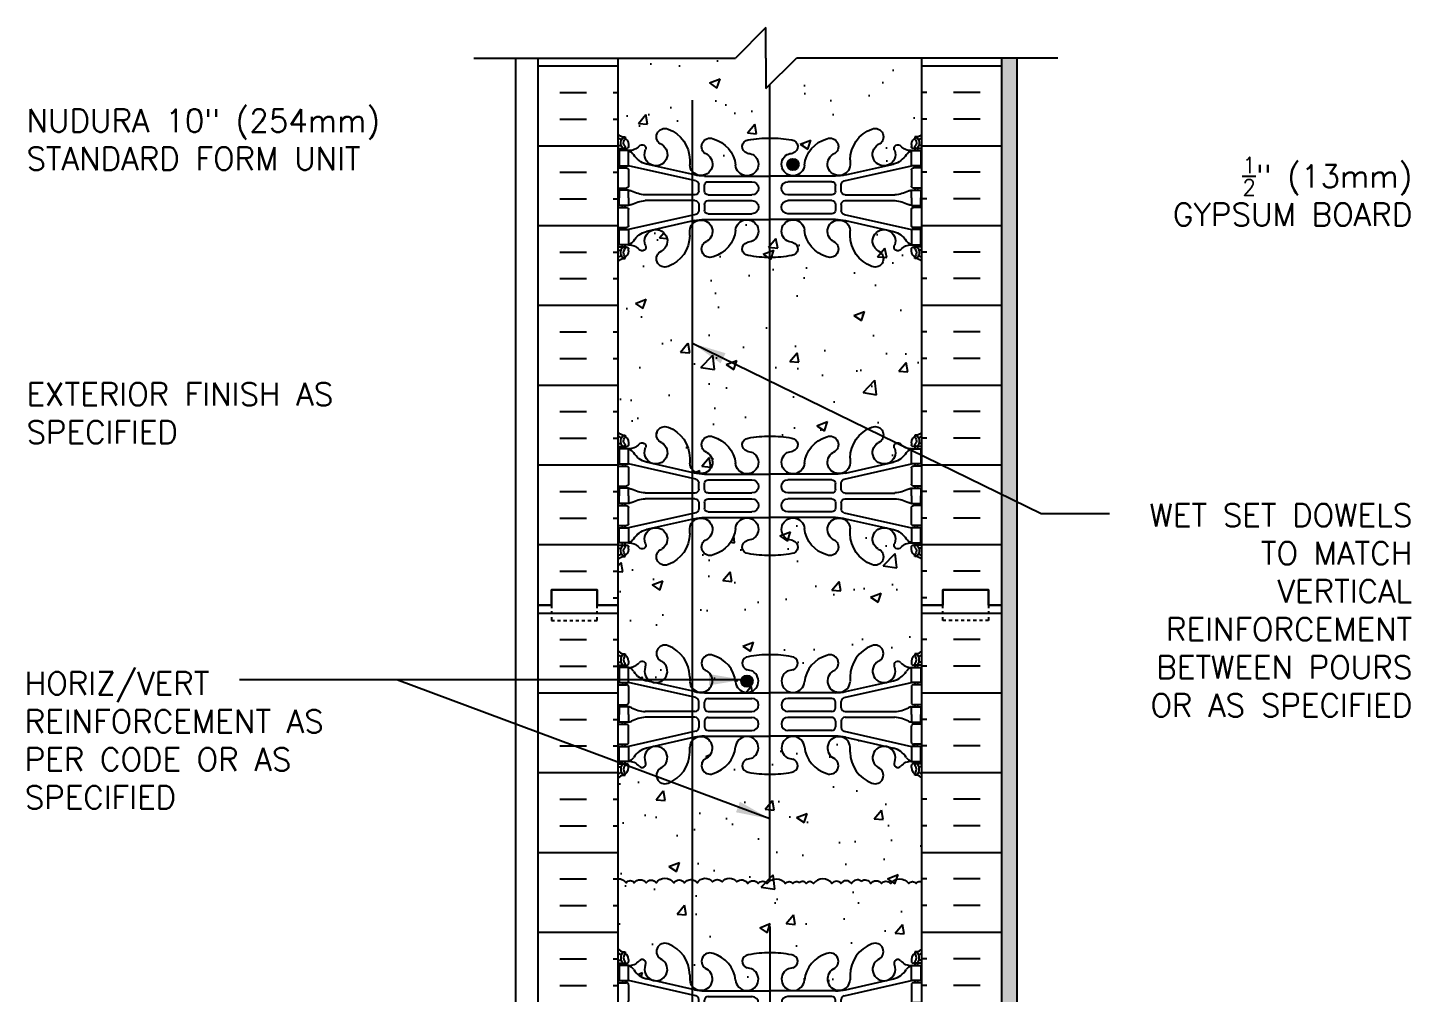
# Model space of a CAD drawing. Header units: inches. Extents: x 246.6 to 295.2, y 123.2 to 216.6.
# Drawn here: x 247.52 to 293.03, y 184.79 to 216.56 of the extents above; entities that cross this region are included whole.
import ezdxf

# ---------------------------------------------------------------- set-up
doc = ezdxf.new("R2010")
doc.units = ezdxf.units.IN
doc.header["$LTSCALE"] = 0.5
doc.header["$MEASUREMENT"] = 0
doc.linetypes.add('DASHED2', pattern=[0.375, 0.25, -0.125])
doc.linetypes.add('DASHEDX2', pattern=[1.5, 1, -0.5])
for name, color, linetype in [('CUT PLANE', 9, 'Continuous'), ('HATCH', 12, 'Continuous'), ('line25', 2, 'Continuous'), ('LINE3', 3, 'Continuous'), ('LINE50', 5, 'Continuous'), ('LINE9', 9, 'Continuous'), ('TEXT', 4, 'Continuous'), ('Web_Edge', 9, 'Continuous')]:
    doc.layers.add(name, color=color, linetype=linetype)
doc.styles.add('DIM', font='romans.shx', dxfattribs={"width": 0.7})
doc.styles.add('ROMANS', font='romans.shx', dxfattribs={"height": 1.125})
doc.dimstyles.new('ext_12', dxfattribs={"dimscale": 12, "dimtxt": 0.09375, "dimasz": 0.09375, "dimexe": 0.09375, "dimexo": 0.0625, "dimgap": 0.0625, "dimtad": 1, "dimdec": 1, "dimzin": 3, "dimdsep": 46, "dimlunit": 4, "dimtxsty": 'DIM', "dimcen": 0.09, "dimdle": 0.09375, "dimclrt": 4, "dimadec": 0, "dimazin": 0, "dimtfac": 1, "dimtdec": 1, "dimtmove": 2, "dimatfit": 3, "dimfxl": 0, "dimfrac": 2, "dimtolj": 1, "dimtzin": 0, "dimarcsym": 0})
pattern_1 = [(50, (0, 0), (3.5863, -0.31376), [0.375, -4.125]), (355, (0, 0), (-0.693757, 3.76096), [0.3, -3.3]), (100.4514, (0.299, -0.026), (2.892547, 3.447198), [0.3187, -3.50571]), (46.1842, (0, 1), (5.336205, -0.827595), [0.5625, -6.1875]), (96.6356, (0.4447, 0.931), (4.67331, 4.87059), [0.47805, -5.258565]), (351.1842, (0, 1), (4.67331, 4.87059), [0.45, -4.95]), (21, (0.5, 0.75), (2.984535, -2.013094), [0.375, -4.125]), (326, (0.5, 0.75), (1.216577, 3.62575), [0.3, -3.3]), (71.4514, (0.7487, 0.5822), (4.201113, 1.612652), [0.3187, -3.50571]), (37.5, (0, 0), (0.0607993, 1.6644693), [0, -3.26, 0, -3.35, 0, -3.3125]), (7.5, (0, 0), (1.315348, 1.972059), [0, -1.91, 0, -3.185, 0, -1.2625]), (327.5, (-1.115, 0), (2.669112, -0.1127744), [0, -1.25, 0, -3.9, 0, -5.175]), (317.5, (-1.615, 0), (2.915931, 0.500525), [0, -1.625, 0, -2.59, 0, -3.675])]

# ---------------------------------------------------------------- blocks, each defined once
blk = doc.blocks.new('10 web')
at = {"layer": 'Web_Edge'}
for p, q in [((-4.854, 6.903), (-4.764, 6.903)), ((-4.764, 6.903), (-4.764, 6.861)), ((4.854, 6.903), (4.764, 6.903)), ((4.764, 6.903), (4.764, 6.861)), ((-5, 6.624), (-4.922, 6.624)), ((-5, 6.524), (-4.717, 6.524)), ((-4.854, 6.524), (-4.854, 6.454)), ((-4.764, 6.524), (-4.764, 6.454)), ((-4.654, 6.654), (-4.654, 6.586)), ((-4.102, 6.458), (-4.09, 6.479)), ((4.102, 6.458), (4.09, 6.479)), ((4.654, 6.654), (4.654, 6.586)), ((5, 6.524), (4.716, 6.524)), ((4.764, 6.524), (4.764, 6.454)), ((4.854, 6.524), (4.854, 6.454)), ((5, 6.624), (4.922, 6.624)), ((-4.854, 5.954), (-4.854, 5.884)), ((-4.764, 5.954), (-4.764, 5.884)), ((-2.441, 5.457), (-4.659, 5.954)), ((-2.485, 5.655), (-4.066, 6.008)), ((-2.64, 6.147), (-2.641, 5.983)), ((2.441, 5.457), (4.659, 5.954)), ((2.485, 5.655), (4.066, 6.008)), ((2.64, 6.147), (2.641, 5.983)), ((4.764, 5.954), (4.764, 5.884)), ((4.854, 5.954), (4.854, 5.884)), ((-5, 5.884), (-4.717, 5.884)), ((-4.654, 5.821), (-4.654, 5.286)), ((-2.158, 5.619), (0, 5.619)), ((2.158, 5.619), (0, 5.619)), ((4.654, 5.821), (4.654, 5.286)), ((5, 5.884), (4.716, 5.884)), ((-5, 5.224), (-4.717, 5.224)), ((-4.854, 5.224), (-4.854, 5.154)), ((-4.764, 5.224), (-4.764, 5.154)), ((-2.344, 5.123), (-2.344, 5.335)), ((-2.156, 5.124), (-2.156, 5.308)), ((-2.031, 5.433), (-0.592, 5.433)), ((2.031, 5.433), (0.592, 5.433)), ((2.156, 5.124), (2.156, 5.308)), ((2.344, 5.123), (2.344, 5.335)), ((5, 5.224), (4.716, 5.224)), ((4.764, 5.224), (4.764, 5.154)), ((4.854, 5.224), (4.854, 5.154)), ((-5, 4.584), (-4.717, 4.584)), ((-4.854, 4.584), (-4.854, 4.654)), ((-4.764, 4.584), (-4.764, 4.654)), ((-2.469, 4.998), (-4.106, 4.998)), ((-2.469, 4.81), (-4.106, 4.81)), ((-2.344, 4.685), (-2.344, 4.472)), ((-2.156, 4.684), (-2.156, 4.5)), ((-2.031, 4.999), (-0.592, 4.999)), ((-2.031, 4.809), (-0.592, 4.809)), ((2.031, 4.999), (0.592, 4.999)), ((2.031, 4.809), (0.592, 4.809)), ((2.156, 4.684), (2.156, 4.5)), ((2.344, 4.685), (2.344, 4.472)), ((2.469, 4.998), (4.106, 4.998)), ((2.469, 4.81), (4.106, 4.81)), ((5, 4.584), (4.716, 4.584)), ((4.764, 4.584), (4.764, 4.654)), ((4.854, 4.584), (4.854, 4.654)), ((-2.441, 4.35), (-4.659, 3.854)), ((-4.654, 3.986), (-4.654, 4.521)), ((-2.485, 4.152), (-4.066, 3.799)), ((-2.158, 4.188), (0, 4.188)), ((-2.031, 4.375), (-0.592, 4.375)), ((2.158, 4.188), (0, 4.188)), ((2.031, 4.375), (0.592, 4.375)), ((2.441, 4.35), (4.659, 3.854)), ((2.485, 4.152), (4.066, 3.799)), ((4.654, 3.986), (4.654, 4.521)), ((-5, 3.924), (-4.717, 3.924)), ((-4.854, 3.854), (-4.854, 3.924)), ((-4.764, 3.854), (-4.764, 3.924)), ((-2.64, 3.66), (-2.641, 3.825)), ((2.64, 3.66), (2.641, 3.825)), ((5, 3.924), (4.716, 3.924)), ((4.764, 3.854), (4.764, 3.924)), ((4.854, 3.854), (4.854, 3.924)), ((-5, 3.284), (-4.717, 3.284)), ((-4.854, 3.284), (-4.854, 3.354)), ((-4.764, 3.284), (-4.764, 3.354)), ((-4.654, 3.154), (-4.654, 3.221)), ((-4.102, 3.35), (-4.09, 3.328)), ((4.102, 3.35), (4.09, 3.328)), ((4.654, 3.154), (4.654, 3.221)), ((5, 3.284), (4.716, 3.284)), ((4.764, 3.284), (4.764, 3.354)), ((4.854, 3.284), (4.854, 3.354)), ((-5, 3.184), (-4.922, 3.184)), ((-4.854, 2.905), (-4.764, 2.905)), ((-4.764, 2.905), (-4.764, 2.947)), ((4.764, 2.905), (4.764, 2.947)), ((4.854, 2.905), (4.764, 2.905)), ((5, 3.184), (4.922, 3.184)), ((-5, -3.184), (-4.922, -3.184)), ((-4.854, -2.905), (-4.764, -2.905)), ((-4.764, -2.905), (-4.764, -2.947)), ((-4.654, -3.154), (-4.654, -3.221)), ((4.654, -3.154), (4.654, -3.221)), ((4.854, -2.905), (4.764, -2.905)), ((4.764, -2.905), (4.764, -2.947)), ((5, -3.184), (4.922, -3.184)), ((-5, -3.284), (-4.717, -3.284)), ((-4.854, -3.284), (-4.854, -3.354)), ((-4.764, -3.284), (-4.764, -3.354)), ((-4.102, -3.35), (-4.09, -3.328)), ((4.102, -3.35), (4.09, -3.328)), ((5, -3.284), (4.716, -3.284)), ((4.764, -3.284), (4.764, -3.354)), ((4.854, -3.284), (4.854, -3.354)), ((-5, -3.924), (-4.717, -3.924)), ((-4.854, -3.854), (-4.854, -3.924)), ((-4.764, -3.854), (-4.764, -3.924)), ((-2.441, -4.35), (-4.659, -3.854)), ((-4.654, -3.986), (-4.654, -4.521)), ((-2.485, -4.152), (-4.066, -3.799)), ((-2.64, -3.66), (-2.641, -3.825)), ((2.441, -4.35), (4.659, -3.854)), ((2.485, -4.152), (4.066, -3.799)), ((2.64, -3.66), (2.641, -3.825)), ((4.654, -3.986), (4.654, -4.521)), ((5, -3.924), (4.716, -3.924)), ((4.764, -3.854), (4.764, -3.924)), ((4.854, -3.854), (4.854, -3.924)), ((-2.344, -4.685), (-2.344, -4.472)), ((-2.158, -4.188), (0, -4.188)), ((-2.156, -4.684), (-2.156, -4.5)), ((-2.031, -4.375), (-0.592, -4.375)), ((2.158, -4.188), (0, -4.188)), ((2.031, -4.375), (0.592, -4.375)), ((2.156, -4.684), (2.156, -4.5)), ((2.344, -4.685), (2.344, -4.472)), ((-5, -4.584), (-4.717, -4.584)), ((-4.854, -4.584), (-4.854, -4.654)), ((-4.764, -4.584), (-4.764, -4.654)), ((-2.469, -4.81), (-4.106, -4.81)), ((-2.469, -4.998), (-4.106, -4.998)), ((-2.031, -4.809), (-0.592, -4.809)), ((-2.031, -4.999), (-0.592, -4.999)), ((2.031, -4.809), (0.592, -4.809)), ((2.031, -4.999), (0.592, -4.999)), ((2.469, -4.81), (4.106, -4.81)), ((2.469, -4.998), (4.106, -4.998)), ((5, -4.584), (4.716, -4.584)), ((4.764, -4.584), (4.764, -4.654)), ((4.854, -4.584), (4.854, -4.654)), ((-5, -5.224), (-4.717, -5.224)), ((-4.854, -5.224), (-4.854, -5.154)), ((-4.764, -5.224), (-4.764, -5.154)), ((-2.441, -5.457), (-4.659, -5.954)), ((-4.654, -5.821), (-4.654, -5.286)), ((-2.344, -5.123), (-2.344, -5.335)), ((-2.156, -5.124), (-2.156, -5.308)), ((-2.031, -5.433), (-0.592, -5.433)), ((2.031, -5.433), (0.592, -5.433)), ((2.156, -5.124), (2.156, -5.308)), ((2.344, -5.123), (2.344, -5.335)), ((2.441, -5.457), (4.659, -5.954)), ((4.654, -5.821), (4.654, -5.286)), ((5, -5.224), (4.716, -5.224)), ((4.764, -5.224), (4.764, -5.154)), ((4.854, -5.224), (4.854, -5.154)), ((-5, -5.884), (-4.717, -5.884)), ((-4.854, -5.954), (-4.854, -5.884)), ((-4.764, -5.954), (-4.764, -5.884)), ((-2.485, -5.655), (-4.066, -6.008)), ((-2.158, -5.619), (0, -5.619)), ((2.158, -5.619), (0, -5.619)), ((2.485, -5.655), (4.066, -6.008)), ((5, -5.884), (4.716, -5.884)), ((4.764, -5.954), (4.764, -5.884)), ((4.854, -5.954), (4.854, -5.884)), ((-2.64, -6.147), (-2.641, -5.983)), ((2.64, -6.147), (2.641, -5.983)), ((-5, -6.524), (-4.717, -6.524)), ((-5, -6.624), (-4.922, -6.624)), ((-4.854, -6.524), (-4.854, -6.454)), ((-4.764, -6.524), (-4.764, -6.454)), ((-4.654, -6.654), (-4.654, -6.586)), ((-4.102, -6.458), (-4.09, -6.479)), ((4.102, -6.458), (4.09, -6.479)), ((4.654, -6.654), (4.654, -6.586)), ((5, -6.524), (4.716, -6.524)), ((4.764, -6.524), (4.764, -6.454)), ((4.854, -6.524), (4.854, -6.454)), ((5, -6.624), (4.922, -6.624)), ((-4.854, -6.903), (-4.764, -6.903)), ((-4.764, -6.903), (-4.764, -6.861)), ((4.764, -6.903), (4.764, -6.861)), ((4.854, -6.903), (4.764, -6.903))]:
    blk.add_line(p, q, dxfattribs=at)
for points in [[(-4.959, 5.954), (-4.659, 5.954), (-4.659, 6.454), (-4.959, 6.454)], [(4.959, 5.954), (4.659, 5.954), (4.659, 6.454), (4.959, 6.454)], [(-4.959, 3.854), (-4.659, 3.854), (-4.659, 3.354), (-4.959, 3.354)], [(4.959, 3.854), (4.659, 3.854), (4.659, 3.354), (4.959, 3.354)], [(-4.959, -3.854), (-4.659, -3.854), (-4.659, -3.354), (-4.959, -3.354)], [(4.959, -3.854), (4.659, -3.854), (4.659, -3.354), (4.959, -3.354)], [(-4.959, -5.954), (-4.659, -5.954), (-4.659, -6.454), (-4.959, -6.454)], [(4.959, -5.954), (4.659, -5.954), (4.659, -6.454), (4.959, -6.454)]]:
    blk.add_lwpolyline(points, close=True, dxfattribs=at)
for points in [[(-4.659, 4.904), (-4.659, 5.154), (-4.959, 5.154), (-4.959, 4.904)], [(4.659, 4.904), (4.659, 5.154), (4.959, 5.154), (4.959, 4.904)], [(-4.659, 4.904), (-4.659, 4.654), (-4.959, 4.654), (-4.959, 4.904)], [(4.659, 4.904), (4.659, 4.654), (4.959, 4.654), (4.959, 4.904)], [(-4.659, -4.904), (-4.659, -4.654), (-4.959, -4.654), (-4.959, -4.904)], [(-4.659, -4.904), (-4.659, -5.154), (-4.959, -5.154), (-4.959, -4.904)], [(4.659, -4.904), (4.659, -4.654), (4.959, -4.654), (4.959, -4.904)], [(4.659, -4.904), (4.659, -5.154), (4.959, -5.154), (4.959, -4.904)]]:
    blk.add_lwpolyline(points, dxfattribs=at)
for centre, radius, start, end in [((-4.654, 7.361), 0.5, 226.2122, 250.5288), ((-4.654, 7.361), 0.6, 234.7832, 245.0748), ((-4.66, 6.708), 0.25, 140.1145, 222.4609), ((-4.818, 6.839), 0.045, 321.448, 139.1879), ((-4.904, 6.654), 0.25, 0, 70.5288), ((-3.456, 6.908), 0.277, 67.32, 247.32), ((-3.732, 6.141), 1.092, 0.3332, 69.4825), ((-1.973, 6.591), 0.277, 67.32, 247.32), ((-2.157, 5.854), 1.034, 6.6669, 73.6635), ((-0.017, 3.092), 3.777, 89.7394, 100.6275), ((0.017, 3.092), 3.777, 79.3725, 90.2606), ((2.157, 5.854), 1.034, 106.3365, 173.3331), ((1.973, 6.591), 0.277, 292.68, 112.68), ((3.732, 6.141), 1.092, 110.5175, 179.6668), ((3.456, 6.908), 0.277, 292.68, 112.68), ((4.904, 6.654), 0.25, 109.4712, 180), ((4.818, 6.839), 0.045, 40.8121, 218.552), ((4.654, 7.361), 0.5, 289.4712, 313.7891), ((4.66, 6.708), 0.25, 317.5391, 39.8855), ((4.654, 7.361), 0.6, 294.9252, 305.2168), ((-4.922, 6.643), 0.0196, 269.4032, 15.4901), ((-4.916, 6.798), 0.021, 343.464, 63.9957), ((-4.812, 6.57), 0.045, 222.4609, 42.4609), ((-4.66, 6.708), 0.16, 140.0001, 222.4609), ((-4.717, 6.586), 0.0625, 270, 0), ((-4.634, 6.894), 0.441, 266.7976, 318.9873), ((-4.781, 6.111), 0.364, 34.9775, 70.3387), ((-4.207, 6.523), 0.125, 339.6243, 138.9873), ((-3.75, 6.327), 0.375, 159.6243, 60.0685), ((-0.694, 6.586), 0.22, 95.1835, 255.7396), ((-0.863, 5.546), 0.834, 69.3729, 82.1063), ((0.863, 5.546), 0.834, 97.8937, 110.6271), ((0.694, 6.586), 0.22, 284.2604, 84.8165), ((3.75, 6.327), 0.375, 119.9315, 20.3757), ((4.207, 6.523), 0.125, 41.0127, 200.3757), ((4.634, 6.894), 0.441, 221.0127, 273.2024), ((4.781, 6.111), 0.364, 109.6613, 145.0225), ((4.716, 6.586), 0.0625, 180, 270), ((4.812, 6.57), 0.045, 137.5391, 317.5391), ((4.66, 6.708), 0.16, 317.5391, 39.9999), ((4.916, 6.798), 0.021, 116.0043, 196.536), ((4.922, 6.643), 0.0196, 164.5099, 270.5968), ((-3.858, 6.722), 0.743, 212.7919, 253.8107), ((-2.267, 6.01), 0.375, 184.2448, 60.0685), ((-0.756, 6.002), 0.375, 184.2448, 60.0685), ((0.756, 6.002), 0.375, 119.9315, 355.7552), ((2.267, 6.01), 0.375, 119.9315, 355.7552), ((3.858, 6.722), 0.743, 286.1893, 327.2081), ((-4.717, 5.821), 0.0625, 0, 90), ((-2.158, 7.119), 1.5, 257.4135, 270), ((2.158, 7.119), 1.5, 270, 282.5865), ((4.716, 5.821), 0.0625, 90, 180), ((-4.717, 5.286), 0.0625, 270, 0), ((-4.663, 4.935), 0.219, 60.4937, 88.92), ((-4.018, 6.165), 1.17, 242.6365, 265.6505), ((-2.469, 5.123), 0.125, 270, 0), ((-2.469, 5.335), 0.125, 0, 77.3767), ((-2.031, 5.308), 0.125, 90, 180), ((-2.031, 5.124), 0.125, 180, 270), ((-0.592, 5.216), 0.217, 270, 90), ((0.592, 5.216), 0.217, 90, 270), ((2.031, 5.308), 0.125, 0, 90), ((2.031, 5.124), 0.125, 270, 360), ((2.469, 5.335), 0.125, 102.6233, 180), ((2.469, 5.123), 0.125, 180, 270), ((4.018, 6.165), 1.17, 274.3495, 297.3635), ((4.663, 4.935), 0.219, 91.08, 119.5063), ((4.716, 5.286), 0.0625, 180, 270), ((-4.717, 4.521), 0.0625, 0, 90), ((-4.663, 4.873), 0.219, 271.08, 299.5063), ((-4.018, 3.643), 1.17, 94.3495, 117.3635), ((-2.469, 4.685), 0.125, 0, 90), ((-2.031, 4.684), 0.125, 90, 180), ((-0.592, 4.592), 0.217, 270, 90), ((0.592, 4.592), 0.217, 90, 270), ((2.031, 4.684), 0.125, 0, 90), ((2.469, 4.685), 0.125, 90, 180), ((4.018, 3.643), 1.17, 62.6365, 85.6505), ((4.663, 4.873), 0.219, 240.4937, 268.92), ((4.716, 4.521), 0.0625, 90, 180), ((-2.267, 3.797), 0.375, 299.9315, 175.7552), ((-2.158, 2.688), 1.5, 90, 102.5865), ((-2.469, 4.472), 0.125, 282.6233, 0), ((-2.031, 4.5), 0.125, 180, 270), ((-0.756, 3.806), 0.375, 299.9315, 175.7552), ((0.756, 3.806), 0.375, 4.2448, 240.0685), ((2.267, 3.797), 0.375, 4.2448, 240.0685), ((2.031, 4.5), 0.125, 270, 0), ((2.158, 2.688), 1.5, 77.4135, 90), ((2.469, 4.472), 0.125, 180, 257.3767), ((-4.717, 3.986), 0.0625, 270, 0), ((-3.858, 3.085), 0.743, 106.1893, 147.2081), ((-3.75, 3.48), 0.375, 299.9315, 200.3757), ((-3.732, 3.667), 1.092, 290.5175, 359.6668), ((-2.157, 3.954), 1.034, 286.3365, 353.3331), ((2.157, 3.954), 1.034, 186.6669, 253.6635), ((3.732, 3.667), 1.092, 180.3332, 249.4825), ((3.75, 3.48), 0.375, 339.6243, 240.0685), ((3.858, 3.085), 0.743, 32.7919, 73.8107), ((4.716, 3.986), 0.0625, 180, 270), ((-4.66, 3.099), 0.25, 137.5391, 219.8855), ((-4.812, 3.238), 0.045, 317.5391, 137.5391), ((-4.66, 3.099), 0.16, 137.5391, 219.9999), ((-4.717, 3.221), 0.0625, 360, 90), ((-4.781, 3.696), 0.364, 289.6613, 325.0225), ((-4.634, 2.913), 0.441, 41.0127, 93.2024), ((-4.207, 3.285), 0.125, 221.0127, 20.3757), ((-1.973, 3.217), 0.277, 112.68, 292.68), ((-0.694, 3.222), 0.22, 104.2604, 264.8165), ((-0.863, 4.262), 0.834, 277.8937, 290.6271), ((0.863, 4.262), 0.834, 249.3729, 262.1063), ((0.694, 3.222), 0.22, 275.1835, 75.7396), ((1.973, 3.217), 0.277, 247.32, 67.32), ((4.207, 3.285), 0.125, 159.6243, 318.9873), ((4.634, 2.913), 0.441, 86.7976, 138.9873), ((4.781, 3.696), 0.364, 214.9775, 250.3387), ((4.716, 3.221), 0.0625, 90, 180), ((4.812, 3.238), 0.045, 42.4609, 222.4609), ((4.66, 3.099), 0.16, 320.0001, 42.4609), ((4.66, 3.099), 0.25, 320.1145, 42.4609), ((-4.654, 2.447), 0.6, 114.9252, 125.2158), ((-4.654, 2.447), 0.5, 109.4712, 133.7878), ((-4.922, 3.164), 0.0196, 344.5099, 90.5968), ((-4.916, 3.01), 0.021, 296.0043, 16.536), ((-4.818, 2.968), 0.045, 220.8121, 38.552), ((-4.904, 3.154), 0.25, 289.4712, 360), ((-3.456, 2.9), 0.277, 112.68, 292.68), ((-0.017, 6.716), 3.777, 259.3725, 270.2606), ((0.017, 6.716), 3.777, 269.7394, 280.6275), ((3.456, 2.9), 0.277, 247.32, 67.32), ((4.904, 3.154), 0.25, 180, 250.5288), ((4.818, 2.968), 0.045, 141.448, 319.1879), ((4.654, 2.447), 0.5, 46.2109, 70.5288), ((4.916, 3.01), 0.021, 163.464, 243.9957), ((4.922, 3.164), 0.0196, 89.4032, 195.4901), ((4.654, 2.447), 0.6, 54.7832, 65.0748), ((-3.456, -2.9), 0.277, 67.32, 247.32), ((-3.732, -3.667), 1.092, 0.3332, 69.4825), ((3.732, -3.667), 1.092, 110.5175, 179.6668), ((3.456, -2.9), 0.277, 292.68, 112.68), ((-4.654, -2.447), 0.5, 226.2122, 250.5288), ((-4.654, -2.447), 0.6, 234.7842, 245.0748), ((-4.922, -3.164), 0.0196, 269.4032, 15.4901), ((-4.66, -3.099), 0.25, 140.1145, 222.4609), ((-4.916, -3.01), 0.021, 343.464, 63.9957), ((-4.818, -2.968), 0.045, 321.448, 139.1879), ((-4.904, -3.154), 0.25, 0, 70.5288), ((-4.66, -3.099), 0.16, 140.0001, 222.4609), ((-4.207, -3.285), 0.125, 339.6243, 138.9873), ((-3.75, -3.48), 0.375, 159.6243, 60.0685), ((-1.973, -3.217), 0.277, 67.32, 247.32), ((-2.157, -3.954), 1.034, 6.6669, 73.6635), ((-0.694, -3.222), 0.22, 95.1835, 255.7396), ((-0.017, -6.716), 3.777, 89.7394, 100.6275), ((0.017, -6.716), 3.777, 79.3725, 90.2606), ((0.694, -3.222), 0.22, 284.2604, 84.8165), ((2.157, -3.954), 1.034, 106.3365, 173.3331), ((1.973, -3.217), 0.277, 292.68, 112.68), ((3.75, -3.48), 0.375, 119.9315, 20.3757), ((4.207, -3.285), 0.125, 41.0127, 200.3757), ((4.904, -3.154), 0.25, 109.4712, 180), ((4.818, -2.968), 0.045, 40.8121, 218.552), ((4.66, -3.099), 0.16, 317.5391, 39.9999), ((4.654, -2.447), 0.5, 289.4712, 313.7891), ((4.66, -3.099), 0.25, 317.5391, 39.8855), ((4.916, -3.01), 0.021, 116.0043, 196.536), ((4.922, -3.164), 0.0196, 164.5099, 270.5968), ((4.654, -2.447), 0.6, 294.9252, 305.2168), ((-4.812, -3.238), 0.045, 222.4609, 42.4609), ((-4.717, -3.221), 0.0625, 270, 0), ((-4.634, -2.913), 0.441, 266.7976, 318.9873), ((-4.781, -3.696), 0.364, 34.9775, 70.3387), ((-3.858, -3.085), 0.743, 212.7919, 253.8107), ((-2.267, -3.797), 0.375, 184.2448, 60.0685), ((-0.756, -3.806), 0.375, 184.2448, 60.0685), ((-0.863, -4.262), 0.834, 69.3729, 82.1063), ((0.756, -3.806), 0.375, 119.9315, 355.7552), ((0.863, -4.262), 0.834, 97.8937, 110.6271), ((2.267, -3.797), 0.375, 119.9315, 355.7552), ((3.858, -3.085), 0.743, 286.1893, 327.2081), ((4.634, -2.913), 0.441, 221.0127, 273.2024), ((4.781, -3.696), 0.364, 109.6613, 145.0225), ((4.716, -3.221), 0.0625, 180, 270), ((4.812, -3.238), 0.045, 137.5391, 317.5391), ((-4.717, -3.986), 0.0625, 0, 90), ((4.716, -3.986), 0.0625, 90, 180), ((-4.717, -4.521), 0.0625, 270, 0), ((-2.158, -2.688), 1.5, 257.4135, 270), ((-2.469, -4.472), 0.125, 0, 77.3767), ((-2.031, -4.5), 0.125, 90, 180), ((-0.592, -4.592), 0.217, 270, 90), ((0.592, -4.592), 0.217, 90, 270), ((2.031, -4.5), 0.125, 0, 90), ((2.158, -2.688), 1.5, 270, 282.5865), ((2.469, -4.472), 0.125, 102.6233, 180), ((4.716, -4.521), 0.0625, 180, 270), ((-4.663, -4.873), 0.219, 60.4937, 88.92), ((-4.018, -3.643), 1.17, 242.6365, 265.6505), ((-4.018, -6.165), 1.17, 94.3495, 117.3635), ((-2.469, -4.685), 0.125, 270, 0), ((-2.469, -5.123), 0.125, 0, 90), ((-2.031, -4.684), 0.125, 180, 270), ((-2.031, -5.124), 0.125, 90, 180), ((-0.592, -5.216), 0.217, 270, 90), ((0.592, -5.216), 0.217, 90, 270), ((2.031, -4.684), 0.125, 270, 360), ((2.031, -5.124), 0.125, 0, 90), ((2.469, -4.685), 0.125, 180, 270), ((2.469, -5.123), 0.125, 90, 180), ((4.018, -3.643), 1.17, 274.3495, 297.3635), ((4.018, -6.165), 1.17, 62.6365, 85.6505), ((4.663, -4.873), 0.219, 91.08, 119.5063), ((-4.717, -5.286), 0.0625, 0, 90), ((-4.663, -4.935), 0.219, 271.08, 299.5063), ((-2.469, -5.335), 0.125, 282.6233, 0), ((-2.031, -5.308), 0.125, 180, 270), ((2.031, -5.308), 0.125, 270, 0), ((2.469, -5.335), 0.125, 180, 257.3767), ((4.663, -4.935), 0.219, 240.4937, 268.92), ((4.716, -5.286), 0.0625, 90, 180), ((-4.717, -5.821), 0.0625, 270, 0), ((-2.267, -6.01), 0.375, 299.9315, 175.7552), ((-2.158, -7.119), 1.5, 90, 102.5865), ((-0.756, -6.002), 0.375, 299.9315, 175.7552), ((0.756, -6.002), 0.375, 4.2448, 240.0685), ((2.267, -6.01), 0.375, 4.2448, 240.0685), ((2.158, -7.119), 1.5, 77.4135, 90), ((4.716, -5.821), 0.0625, 180, 270), ((-4.781, -6.111), 0.364, 289.6613, 325.0225), ((-3.858, -6.722), 0.743, 106.1893, 147.2081), ((-3.75, -6.327), 0.375, 299.9315, 200.3757), ((-3.732, -6.141), 1.092, 290.5175, 359.6668), ((-1.973, -6.591), 0.277, 112.68, 292.68), ((-2.157, -5.854), 1.034, 286.3365, 353.3331), ((-0.863, -5.546), 0.834, 277.8937, 290.6271), ((0.863, -5.546), 0.834, 249.3729, 262.1063), ((2.157, -5.854), 1.034, 186.6669, 253.6635), ((1.973, -6.591), 0.277, 247.32, 67.32), ((3.732, -6.141), 1.092, 180.3332, 249.4825), ((3.75, -6.327), 0.375, 339.6243, 240.0685), ((3.858, -6.722), 0.743, 32.7919, 73.8107), ((4.781, -6.111), 0.364, 214.9775, 250.3387), ((-4.654, -7.361), 0.6, 114.9252, 125.2168), ((-4.922, -6.643), 0.0196, 344.5099, 90.5968), ((-4.66, -6.708), 0.25, 137.5391, 219.8855), ((-4.916, -6.798), 0.021, 296.0043, 16.536), ((-4.818, -6.839), 0.045, 220.8121, 38.552), ((-4.812, -6.57), 0.045, 317.5391, 137.5391), ((-4.904, -6.654), 0.25, 289.4712, 360), ((-4.66, -6.708), 0.16, 137.5391, 219.9999), ((-4.717, -6.586), 0.0625, 360, 90), ((-4.634, -6.894), 0.441, 41.0127, 93.2024), ((-4.207, -6.523), 0.125, 221.0127, 20.3757), ((-3.456, -6.908), 0.277, 112.68, 292.68), ((-0.694, -6.586), 0.22, 104.2604, 264.8165), ((-0.017, -3.092), 3.777, 259.3725, 270.2606), ((0.017, -3.092), 3.777, 269.7394, 280.6275), ((0.694, -6.586), 0.22, 275.1835, 75.7396), ((3.456, -6.908), 0.277, 247.32, 67.32), ((4.207, -6.523), 0.125, 159.6243, 318.9873), ((4.634, -6.894), 0.441, 86.7976, 138.9873), ((4.716, -6.586), 0.0625, 90, 180), ((4.904, -6.654), 0.25, 180, 250.5288), ((4.812, -6.57), 0.045, 42.4609, 222.4609), ((4.818, -6.839), 0.045, 141.448, 319.1879), ((4.66, -6.708), 0.16, 320.0001, 42.4609), ((4.66, -6.708), 0.25, 320.1145, 42.4609), ((4.916, -6.798), 0.021, 163.464, 243.9957), ((4.922, -6.643), 0.0196, 89.4032, 195.4901), ((4.654, -7.361), 0.6, 54.7832, 65.0748), ((-4.654, -7.361), 0.5, 109.4712, 133.7878), ((4.654, -7.361), 0.5, 46.2109, 70.5288)]:
    blk.add_arc(centre, radius, start, end, dxfattribs=at)
for points in [[(-2.156, 5.129), (-2.156, 5.303)], [(2.156, 5.129), (2.156, 5.303)], [(-2.156, 4.679), (-2.156, 4.505)], [(2.156, 4.679), (2.156, 4.505)], [(-2.156, -4.679), (-2.156, -4.505)], [(2.156, -4.679), (2.156, -4.505)], [(-2.156, -5.129), (-2.156, -5.303)], [(2.156, -5.129), (2.156, -5.303)]]:
    blk.add_open_spline(points, degree=1, dxfattribs=at)

msp = doc.modelspace()

# ---------------------------------------------------------------- hatches: boundary and pattern name
at = {"layer": 'HATCH'}
h = msp.add_hatch(dxfattribs=at)
h.set_pattern_fill('AR-CONC', color=256, scale=0.5, style=0)
h.set_pattern_definition(pattern_1)
h.paths.add_polyline_path([(271.555, 216.308), (270.803, 215.556), (266.936, 215.556), (266.936, 213.056, 0.08841), (267.082, 212.958), (267.172, 212.958), (267.172, 212.917, -0.249069), (267.282, 212.709), (267.282, 212.642, -0.414214), (267.22, 212.579), (267.172, 212.579), (267.172, 212.509), (267.277, 212.509, -0.155529), (267.453, 212.375, 0.180914), (267.871, 212.064), (269.451, 211.711, 0.054974), (269.778, 211.675), (271.555, 211.675), (271.555, 212.052, -0.95707), (270.806, 212.03, 0.30095), (270.07, 212.902, 0.997129), (269.855, 212.392, 1798.123577), (269.854, 212.392, 0.001994), (269.856, 212.391, -1.661382), (269.295, 212.038), (269.296, 212.203, 0.311223), (268.587, 213.219, 0.999644), (268.373, 212.708, -0.999644), (268.587, 213.219, -0.311223), (269.296, 212.203), (269.295, 212.038, 1.661382), (269.856, 212.391, -1), (270.07, 212.902, -0.30095), (270.806, 212.03, 0.95707), (271.555, 212.052), (271.555, 212.063, 0.264616), (271.367, 212.382, 0.055617), (271.188, 212.428, -0.843243), (271.222, 212.86, -0.02226), (271.555, 212.908)])
h = msp.add_hatch(dxfattribs=at)
h.set_pattern_fill('AR-CONC', color=256, scale=0.5, style=0)
h.set_pattern_definition(pattern_1)
h.paths.add_polyline_path([(276.936, 215.556), (272.803, 215.556), (271.803, 214.556), (271.803, 215.556), (271.803, 216.556), (271.555, 216.308), (271.555, 212.908, -0.025258), (271.936, 212.925, -0.047544), (272.65, 212.86, -0.843243), (272.684, 212.428, 0.055617), (272.505, 212.382, 1.661382), (273.066, 212.03, -0.30095), (273.802, 212.902, -1), (274.016, 212.391, 1.661382), (274.577, 212.038), (274.576, 212.203, -0.311223), (275.285, 213.219, -1), (275.499, 212.708, 2.155404), (276.038, 212.514), (276.026, 212.535, -0.8344), (276.237, 212.661, -0.000004), (276.237, 212.661, 0.23174), (276.595, 212.509), (276.7, 212.509), (276.7, 212.579), (276.653, 212.579, -0.414214), (276.59, 212.642), (276.59, 212.709, -0.249069), (276.7, 212.917), (276.7, 212.958), (276.79, 212.958, 0.088416), (276.936, 213.056)])
h = msp.add_hatch(dxfattribs=at)
h.set_pattern_fill('INSUL', color=256, scale=7, style=0)
h.set_pattern_definition([(0, (-2659.2254, -199.4539), (0, 2.625), []), (0, (-2659.2254, -198.5789), (0, 2.625), [0.875, -0.875]), (0, (-2659.2254, -197.7039), (0, 2.625), [0.875, -0.875])])
h.paths.add_polyline_path([(264.311, 197.556), (264.749, 197.556), (264.749, 198.056), (266.249, 198.056), (266.249, 197.556), (266.936, 197.556), (266.936, 215.556), (266.249, 215.556), (266.249, 216.056), (264.749, 216.056), (264.749, 215.556), (264.311, 215.556)])
h = msp.add_hatch(dxfattribs=at)
h.set_pattern_fill('INSUL', color=256, scale=7, style=0)
h.set_pattern_definition([(180, (3203.0977, -199.4539), (0, 2.625), []), (180, (3203.0977, -198.5789), (0, 2.625), [0.875, -0.875]), (180, (3203.0977, -197.7039), (0, 2.625), [0.875, -0.875])])
h.paths.add_polyline_path([(279.561, 197.556), (279.124, 197.556), (279.124, 198.056), (277.624, 198.056), (277.624, 197.556), (276.936, 197.556), (276.936, 215.556), (277.624, 215.556), (277.624, 216.056), (279.124, 216.056), (279.124, 215.556), (279.561, 215.556)])
h = msp.add_hatch(dxfattribs=at)
h.set_pattern_fill('AR-SAND', color=256, scale=0.25, style=0)
h.set_pattern_definition([(37.5, (304.52053, 141.6733), (-0.0157483, 0.481706), [0, -0.38, 0, -0.425, 0, -0.40625]), (7.5, (304.52053, 141.6733), (0.442444, 0.7055365), [0, -0.205, 0, -0.3425, 0, -0.13125]), (327.5, (304.21303, 141.6733), (0.7785355, 0.0014148), [0, -0.125, 0, -0.45, 0, -0.5875]), (317.5, (304.21303, 141.6733), (0.7515317, 0.219419), [0, -0.0625, 0, -0.295, 0, -0.3375])])
h.paths.add_polyline_path([(280.061, 215.556), (279.561, 215.556), (279.561, 197.556), (279.561, 179.556), (280.061, 179.556)])
h = msp.add_hatch(dxfattribs=at)
h.set_pattern_fill('AR-CONC', color=256, scale=0.5, style=0)
h.set_pattern_definition(pattern_1)
h.paths.add_polyline_path([(271.555, 209.011, -0.02226), (271.222, 209.059, -0.843243), (271.188, 209.491, 0.055617), (271.367, 209.537, 0.264616), (271.555, 209.856), (271.555, 209.867, 0.95707), (270.806, 209.889, -0.30095), (270.07, 209.017, -1), (269.856, 209.528, 1.661382), (269.295, 209.881), (269.296, 209.716, -0.311223), (268.587, 208.7, -1), (268.373, 209.211, 2.155404), (267.835, 209.405), (267.846, 209.384, -0.8344), (267.635, 209.258, -0.000004), (267.635, 209.258, 0.23174), (267.277, 209.409), (267.172, 209.409), (267.172, 209.339), (267.22, 209.339, -0.414214), (267.282, 209.277), (267.282, 209.209, -0.249069), (267.172, 209.002), (267.172, 208.961), (267.082, 208.961, 0.08841), (266.936, 208.863), (266.936, 203.248, 0.08841), (267.082, 203.151), (267.172, 203.151), (267.172, 203.109, -0.249069), (267.282, 202.902), (267.282, 202.834, -0.414214), (267.22, 202.772), (267.172, 202.772), (267.172, 202.702), (267.277, 202.702, -0.155529), (267.453, 202.568, 0.180914), (267.871, 202.256), (269.451, 201.903, 0.054974), (269.778, 201.867), (271.555, 201.867), (271.555, 202.245, -0.95707), (270.806, 202.222, 0.30095), (270.07, 203.094, 0.997129), (269.855, 202.584, 1798.123577), (269.854, 202.584, 0.001994), (269.856, 202.583, -1.661382), (269.295, 202.23), (269.296, 202.395, 0.311223), (268.587, 203.411, 0.999644), (268.373, 202.9, -0.999644), (268.587, 203.411, -0.311223), (269.296, 202.395), (269.295, 202.23, 1.661382), (269.856, 202.583, -1), (270.07, 203.094, -0.30095), (270.806, 202.222, 0.95707), (271.555, 202.245), (271.555, 202.255, 0.264616), (271.367, 202.575, 0.055617), (271.188, 202.62, -0.843243), (271.222, 203.053, -0.02226), (271.555, 203.1)])
h = msp.add_hatch(dxfattribs=at)
h.set_pattern_fill('AR-CONC', color=256, scale=0.5, style=0)
h.set_pattern_definition(pattern_1)
h.paths.add_polyline_path([(276.936, 208.863, 0.088416), (276.79, 208.961), (276.7, 208.961), (276.7, 209.002, -0.249069), (276.59, 209.209), (276.59, 209.277, -0.414214), (276.653, 209.339), (276.7, 209.339), (276.7, 209.409), (276.595, 209.409, -0.155529), (276.419, 209.544, 0.180914), (276.002, 209.855), (274.421, 210.208, 0.054974), (274.094, 210.244), (271.936, 210.244), (271.555, 210.244), (271.555, 209.867, -0.006822), (271.555, 209.856), (271.555, 209.011, 0.025258), (271.936, 208.994, 0.047544), (272.65, 209.059, 0.843243), (272.684, 209.491, -0.055617), (272.505, 209.537, -1.661382), (273.066, 209.889, 0.30095), (273.802, 209.017, 0.997129), (274.017, 209.527, 1798.123577), (274.018, 209.527, 0.001994), (274.016, 209.528, -1.661382), (274.577, 209.881), (274.576, 209.716, 0.311223), (275.285, 208.7, 0.999644), (275.499, 209.211, -0.999644), (275.285, 208.7, -0.311223), (274.576, 209.716), (274.577, 209.881, 1.661382), (274.016, 209.528, -1), (273.802, 209.017, -0.30095), (273.066, 209.889, 1.661382), (272.505, 209.537, 0.055617), (272.684, 209.491, -0.843243), (272.65, 209.059, -0.047544), (271.936, 208.994, -0.025258), (271.555, 209.011), (271.555, 203.1, -0.025258), (271.936, 203.117, -0.047544), (272.65, 203.053, -0.843243), (272.684, 202.62, 0.055617), (272.505, 202.575, 1.661382), (273.066, 202.222, -0.30095), (273.802, 203.094, -1), (274.016, 202.583, 1.661382), (274.577, 202.23), (274.576, 202.395, -0.311223), (275.285, 203.411, -1), (275.499, 202.9, 2.155404), (276.038, 202.706), (276.026, 202.727, -0.8344), (276.237, 202.853, -0.000004), (276.237, 202.853, 0.23174), (276.595, 202.702), (276.7, 202.702), (276.7, 202.772), (276.653, 202.772, -0.414214), (276.59, 202.834), (276.59, 202.902, -0.249069), (276.7, 203.109), (276.7, 203.151), (276.79, 203.151, 0.088416), (276.936, 203.248)])
h = msp.add_hatch(dxfattribs=at)
h.set_pattern_fill('AR-CONC', color=256, scale=0.5, style=0)
h.set_pattern_definition(pattern_1)
h.paths.add_polyline_path([(271.555, 199.204, -0.02226), (271.222, 199.251, -0.843243), (271.188, 199.683, 0.055617), (271.367, 199.729, 0.264616), (271.555, 200.049), (271.555, 200.059, 0.95707), (270.806, 200.082, -0.30095), (270.07, 199.209, -1), (269.856, 199.72, 1.661382), (269.295, 200.073), (269.296, 199.908, -0.311223), (268.587, 198.892, -1), (268.373, 199.403, 2.155404), (267.835, 199.598), (267.846, 199.576, -0.8344), (267.635, 199.451, -0.000004), (267.635, 199.451, 0.23174), (267.277, 199.602), (267.172, 199.602), (267.172, 199.532), (267.22, 199.532, -0.414214), (267.282, 199.469), (267.282, 199.402, -0.249069), (267.172, 199.195), (267.172, 199.153), (267.082, 199.153, 0.08841), (266.936, 199.056), (266.936, 197.556), (266.936, 196.056, 0.08841), (267.082, 195.958), (267.172, 195.958), (267.172, 195.917, -0.249069), (267.282, 195.709), (267.282, 195.642, -0.414214), (267.22, 195.579), (267.172, 195.579), (267.172, 195.509), (267.277, 195.509, -0.155529), (267.453, 195.375, 0.180914), (267.871, 195.064), (269.451, 194.711, 0.054974), (269.778, 194.675), (271.555, 194.675), (271.555, 195.052, -0.95707), (270.806, 195.03, 0.30095), (270.07, 195.902, 0.997129), (269.855, 195.392, 1798.123577), (269.854, 195.392, 0.001994), (269.856, 195.391, -1.661382), (269.295, 195.038), (269.296, 195.203, 0.311223), (268.587, 196.219, 0.999644), (268.373, 195.708, -0.999644), (268.587, 196.219, -0.311223), (269.296, 195.203), (269.295, 195.038, 1.661382), (269.856, 195.391, -1), (270.07, 195.902, -0.30095), (270.806, 195.03, 0.95707), (271.555, 195.052), (271.555, 195.063, 0.264616), (271.367, 195.382, 0.055617), (271.188, 195.428, -0.843243), (271.222, 195.86, -0.02226), (271.555, 195.908)])
h = msp.add_hatch(dxfattribs=at)
h.set_pattern_fill('AR-CONC', color=256, scale=0.5, style=0)
h.set_pattern_definition(pattern_1)
h.paths.add_polyline_path([(276.936, 199.056, 0.088416), (276.79, 199.153), (276.7, 199.153), (276.7, 199.195, -0.249069), (276.59, 199.402), (276.59, 199.469, -0.414214), (276.653, 199.532), (276.7, 199.532), (276.7, 199.602), (276.595, 199.602, -0.155529), (276.419, 199.736, 0.180914), (276.002, 200.047), (274.421, 200.4, 0.054974), (274.094, 200.436), (271.936, 200.436), (271.555, 200.436), (271.555, 200.059, -0.006822), (271.555, 200.049), (271.555, 199.204, 0.025258), (271.936, 199.186, 0.047544), (272.65, 199.251, 0.843243), (272.684, 199.683, -0.055617), (272.505, 199.729, -1.661382), (273.066, 200.082, 0.30095), (273.802, 199.209, 0.997129), (274.017, 199.72, 1798.123577), (274.018, 199.72, 0.001994), (274.016, 199.72, -1.661382), (274.577, 200.073), (274.576, 199.908, 0.311223), (275.285, 198.892, 0.999644), (275.499, 199.403, -0.999644), (275.285, 198.892, -0.311223), (274.576, 199.908), (274.577, 200.073, 1.661382), (274.016, 199.72, -1), (273.802, 199.209, -0.30095), (273.066, 200.082, 1.661382), (272.505, 199.729, 0.055617), (272.684, 199.683, -0.843243), (272.65, 199.251, -0.047544), (271.936, 199.186, -0.025258), (271.555, 199.204), (271.555, 195.908, -0.025258), (271.936, 195.925, -0.047544), (272.65, 195.86, -0.843243), (272.684, 195.428, 0.055617), (272.505, 195.382, 1.661382), (273.066, 195.03, -0.30095), (273.802, 195.902, -1), (274.016, 195.391, 1.661382), (274.577, 195.038), (274.576, 195.203, -0.311223), (275.285, 196.219, -1), (275.499, 195.708, 2.155404), (276.038, 195.514), (276.026, 195.535, -0.8344), (276.237, 195.661, -0.000004), (276.237, 195.661, 0.23174), (276.595, 195.509), (276.7, 195.509), (276.7, 195.579), (276.653, 195.579, -0.414214), (276.59, 195.642), (276.59, 195.709, -0.249069), (276.7, 195.917), (276.7, 195.958), (276.79, 195.958, 0.088416), (276.936, 196.056), (276.936, 197.556)])
h = msp.add_hatch(dxfattribs=at)
h.set_pattern_fill('INSUL', color=256, scale=7, style=0)
h.set_pattern_definition([(0, (-2659.2254, -217.4539), (0, 2.625), []), (0, (-2659.2254, -216.5789), (0, 2.625), [0.875, -0.875]), (0, (-2659.2254, -215.7039), (0, 2.625), [0.875, -0.875])])
h.paths.add_polyline_path([(264.311, 179.556), (264.749, 179.556), (264.749, 180.056), (266.249, 180.056), (266.249, 179.556), (266.936, 179.556), (266.936, 197.556), (266.249, 197.556), (266.249, 198.056), (264.749, 198.056), (264.749, 197.556), (264.311, 197.556)])
h = msp.add_hatch(dxfattribs=at)
h.set_pattern_fill('INSUL', color=256, scale=7, style=0)
h.set_pattern_definition([(180, (3203.0977, -217.4539), (0, 2.625), []), (180, (3203.0977, -216.5789), (0, 2.625), [0.875, -0.875]), (180, (3203.0977, -215.7039), (0, 2.625), [0.875, -0.875])])
h.paths.add_polyline_path([(279.561, 179.556), (279.124, 179.556), (279.124, 180.056), (277.624, 180.056), (277.624, 179.556), (276.936, 179.556), (276.936, 197.556), (277.624, 197.556), (277.624, 198.056), (279.124, 198.056), (279.124, 197.556), (279.561, 197.556)])
h = msp.add_hatch(dxfattribs=at)
h.set_pattern_fill('AR-CONC', color=256, scale=0.5, style=0)
h.set_pattern_definition(pattern_1)
h.paths.add_polyline_path([(271.555, 192.011, -0.02226), (271.222, 192.059, -0.843243), (271.188, 192.491, 0.055617), (271.367, 192.537, 0.264616), (271.555, 192.856), (271.555, 192.867, 0.95707), (270.806, 192.889, -0.30095), (270.07, 192.017, -1), (269.856, 192.528, 1.661382), (269.295, 192.881), (269.296, 192.716, -0.311223), (268.587, 191.7, -1), (268.373, 192.211, 2.155404), (267.835, 192.405), (267.846, 192.384, -0.8344), (267.635, 192.258, -0.000004), (267.635, 192.258, 0.23174), (267.277, 192.409), (267.172, 192.409), (267.172, 192.339), (267.22, 192.339, -0.414214), (267.282, 192.277), (267.282, 192.209, -0.249069), (267.172, 192.002), (267.172, 191.961), (267.082, 191.961, 0.08841), (266.936, 191.863), (266.936, 186.248, 0.08841), (267.082, 186.151), (267.172, 186.151), (267.172, 186.109, -0.249069), (267.282, 185.902), (267.282, 185.834, -0.414214), (267.22, 185.772), (267.172, 185.772), (267.172, 185.702), (267.277, 185.702, -0.155529), (267.453, 185.568, 0.180914), (267.871, 185.256), (269.451, 184.903, 0.054974), (269.778, 184.867), (271.555, 184.867), (271.555, 185.245, -0.95707), (270.806, 185.222, 0.30095), (270.07, 186.094, 0.997129), (269.855, 185.584, 1798.123577), (269.854, 185.584, 0.001994), (269.856, 185.583, -1.661382), (269.295, 185.23), (269.296, 185.395, 0.311223), (268.587, 186.411, 0.999644), (268.373, 185.9, -0.999644), (268.587, 186.411, -0.311223), (269.296, 185.395), (269.295, 185.23, 1.661382), (269.856, 185.583, -1), (270.07, 186.094, -0.30095), (270.806, 185.222, 0.95707), (271.555, 185.245), (271.555, 185.255, 0.264616), (271.367, 185.575, 0.055617), (271.188, 185.62, -0.843243), (271.222, 186.053, -0.02226), (271.555, 186.1)])
h = msp.add_hatch(dxfattribs=at)
h.set_pattern_fill('AR-CONC', color=256, scale=0.5, style=0)
h.set_pattern_definition(pattern_1)
h.paths.add_polyline_path([(276.936, 191.863, 0.088416), (276.79, 191.961), (276.7, 191.961), (276.7, 192.002, -0.249069), (276.59, 192.209), (276.59, 192.277, -0.414214), (276.653, 192.339), (276.7, 192.339), (276.7, 192.409), (276.595, 192.409, -0.155529), (276.419, 192.544, 0.180914), (276.002, 192.855), (274.421, 193.208, 0.054974), (274.094, 193.244), (271.936, 193.244), (271.555, 193.244), (271.555, 192.867, -0.006822), (271.555, 192.856), (271.555, 192.011, 0.025258), (271.936, 191.994, 0.047544), (272.65, 192.059, 0.843243), (272.684, 192.491, -0.055617), (272.505, 192.537, -1.661382), (273.066, 192.889, 0.30095), (273.802, 192.017, 0.997129), (274.017, 192.527, 1798.123577), (274.018, 192.527, 0.001994), (274.016, 192.528, -1.661382), (274.577, 192.881), (274.576, 192.716, 0.311223), (275.285, 191.7, 0.999644), (275.499, 192.211, -0.999644), (275.285, 191.7, -0.311223), (274.576, 192.716), (274.577, 192.881, 1.661382), (274.016, 192.528, -1), (273.802, 192.017, -0.30095), (273.066, 192.889, 1.661382), (272.505, 192.537, 0.055617), (272.684, 192.491, -0.843243), (272.65, 192.059, -0.047544), (271.936, 191.994, -0.025258), (271.555, 192.011), (271.555, 186.1, -0.025258), (271.936, 186.117, -0.047544), (272.65, 186.053, -0.843243), (272.684, 185.62, 0.055617), (272.505, 185.575, 1.661382), (273.066, 185.222, -0.30095), (273.802, 186.094, -1), (274.016, 185.583, 1.661382), (274.577, 185.23), (274.576, 185.395, -0.311223), (275.285, 186.411, -1), (275.499, 185.9, 2.155404), (276.038, 185.706), (276.026, 185.727, -0.8344), (276.237, 185.853, -0.000004), (276.237, 185.853, 0.23174), (276.595, 185.702), (276.7, 185.702), (276.7, 185.772), (276.653, 185.772, -0.414214), (276.59, 185.834), (276.59, 185.902, -0.249069), (276.7, 186.109), (276.7, 186.151), (276.79, 186.151, 0.088416), (276.936, 186.248)])
at = {"layer": 'LINE3'}
for points in [[(272.88, 212.057, 1), (272.505, 212.057, 1)], [(271.368, 195.057, 1), (270.993, 195.057, 1)]]:
    msp.add_hatch(color=256, dxfattribs=at).paths.add_polyline_path(points)

# ---------------------------------------------------------------- linework, layer by layer
at = {"layer": 'CUT PLANE'}
for p, q in [((271.803, 216.556), (270.803, 215.556)), ((271.803, 215.556), (271.803, 216.556)), ((262.196, 215.556), (270.803, 215.556)), ((271.803, 214.556), (272.803, 215.556)), ((271.803, 215.556), (271.803, 214.556)), ((281.409, 215.556), (272.803, 215.556))]:
    msp.add_line(p, q, dxfattribs=at)
at = {"layer": 'HATCH'}
for points in [[(266.936, 188.556, -0.254004), (267.204, 188.422, -0.520567), (267.473, 188.422, -0.520567), (267.858, 188.422, -0.520567), (268.191, 188.422, -0.520567), (268.768, 188.422, -0.520567), (269.127, 188.422, -0.520567), (269.537, 188.422, -0.520567), (270.05, 188.448, -0.520567), (270.358, 188.448, -0.520567), (270.845, 188.448, -0.520567), (271.204, 188.397, -0.520567), (271.551, 188.397, -0.520567), (271.845, 188.397, -0.520567), (272.448, 188.397, -0.520567), (272.692, 188.397, -0.520567), (272.91, 188.422)], [(274.936, 188.48, 0.450483), (274.615, 188.397, 0.520567), (274.269, 188.397, 0.520567), (273.974, 188.397, 0.520567), (273.371, 188.397, 0.520567), (273.128, 188.397, 0.520567), (272.91, 188.422)], [(274.936, 188.48, -0.450483), (275.257, 188.397, -0.520567), (275.603, 188.397, -0.520567), (275.898, 188.397, -0.520567), (276.501, 188.397, -0.520567), (276.744, 188.397, -0.440416), (276.936, 188.445, -0.440416)]]:
    msp.add_lwpolyline(points, format="xyb", dxfattribs=at)
at = {"layer": 'line25'}
for p, q in [((266.936, 215.556), (266.936, 197.556)), ((276.936, 197.556), (276.936, 215.556)), ((266.936, 197.556), (266.936, 179.556)), ((276.936, 179.556), (276.936, 197.556))]:
    msp.add_line(p, q, dxfattribs=at)
at = {"layer": 'LINE3'}
for p, q in [((271.936, 188.487), (271.936, 214.689)), ((269.382, 171.593), (269.382, 214.173)), ((271.936, 186.987), (271.936, 162.556))]:
    msp.add_line(p, q, dxfattribs=at)
for centre in [(272.692, 212.057), (271.18, 195.057)]:
    msp.add_circle(centre, 0.188, dxfattribs=at)
at = {"layer": 'LINE50'}
for p, q in [((264.311, 197.556), (264.311, 215.556)), ((279.561, 197.556), (279.561, 215.556)), ((264.311, 179.556), (264.311, 197.556)), ((279.561, 179.556), (279.561, 197.556))]:
    msp.add_line(p, q, dxfattribs=at)
for points in [[(266.936, 197.556), (266.249, 197.556), (266.249, 198.056), (264.749, 198.056), (264.749, 197.556), (264.311, 197.556)], [(264.311, 197.556), (264.749, 197.556), (264.749, 198.056), (266.249, 198.056), (266.249, 197.556), (266.936, 197.556)], [(276.936, 197.556), (277.624, 197.556), (277.624, 198.056), (279.124, 198.056), (279.124, 197.556), (279.561, 197.556)], [(279.561, 197.556), (279.124, 197.556), (279.124, 198.056), (277.624, 198.056), (277.624, 197.556), (276.936, 197.556)]]:
    msp.add_lwpolyline(points, dxfattribs=at)
at = {"layer": 'LINE9'}
for p, q in [((263.561, 215.556), (263.561, 179.556)), ((280.061, 215.556), (280.061, 179.556))]:
    msp.add_line(p, q, dxfattribs=at)
at = {"layer": 'LINE9', "linetype": 'DASHED2', "ltscale": 0.15}
for points in [[(264.749, 197.556), (264.749, 197.556), (264.749, 197.056), (266.249, 197.056), (266.249, 197.556), (266.249, 197.556)], [(279.124, 197.556), (279.124, 197.556), (279.124, 197.056), (277.624, 197.056), (277.624, 197.556), (277.624, 197.556)]]:
    msp.add_lwpolyline(points, dxfattribs=at)
at = {"layer": 'TEXT'}
for points in [[(265.797, 213.389, 0, 0.36, 0), (264.717, 213.389, 0, 0, 0), (260.881, 213.389, 0, 0, 0)], [(280.061, 211.722, 0, 0.36, 0), (281.141, 211.722, 0, 0, 0), (286.356, 211.722, 0, 0, 0)], [(263.561, 204.656, 0, 0.36, 0), (262.481, 204.656, 0, 0, 0), (257.256, 204.656, 0, 0, 0)]]:
    msp.add_lwpolyline(points, format="xyseb", dxfattribs=at)

# ---------------------------------------------------------------- block references
at = {"layer": 'HATCH', "xscale": -1, "rotation": 180}
msp.add_blockref('10 web', (271.936, 206.056), dxfattribs=at)
at = {"layer": 'HATCH'}
msp.add_blockref('10 web', (271.936, 189.056), dxfattribs=at)

# ---------------------------------------------------------------- texts
at = {"layer": 'TEXT', "insert": (247.478, 212.872), "char_height": 0.75, "width": 12.96959, "attachment_point": 4, "style": 'ROMANS'}
msp.add_mtext('NUDURA 10" (254mm) STANDARD FORM UNIT', dxfattribs=at)
at = {"layer": 'TEXT', "linetype": 'DASHEDX2', "char_height": 0.75, "style": 'ROMANS'}
for s, insert, width, attachment_point in [('\\A1; {\\H0.7x;\\S1/2;}" (13mm) GYPSUM BOARD', (293.065, 211.167), 10.16974, 6), ('EXTERIOR FINISH AS SPECIFIED', (247.478, 203.874), 11.118, 4), ('WET SET DOWELS TO MATCH VERTICAL REINFORCEMENT BETWEEN POURS OR AS SPECIFIED', (293.065, 197.388), 10.16974, 6), ('HORIZ/VERT REINFORCEMENT AS PER CODE OR AS SPECIFIED', (247.422, 193.109), 11.118, 4)]:
    msp.add_mtext(s, dxfattribs=dict(at, insert=insert, width=width, attachment_point=attachment_point))

# ---------------------------------------------------------------- leaders
at = {"layer": 'TEXT'}
for points in [[(269.382, 206.173), (280.861, 200.571), (283.107, 200.571)], [(271.056, 195.103), (259.661, 195.103), (254.484, 195.103)], [(271.936, 190.522), (259.661, 195.103), (254.484, 195.103)]]:
    msp.add_leader(points, dimstyle='ext_12', override={"dimgap": 0.0625, "dimtad": 0}, dxfattribs=at)

doc.saveas('drawing.dxf')
